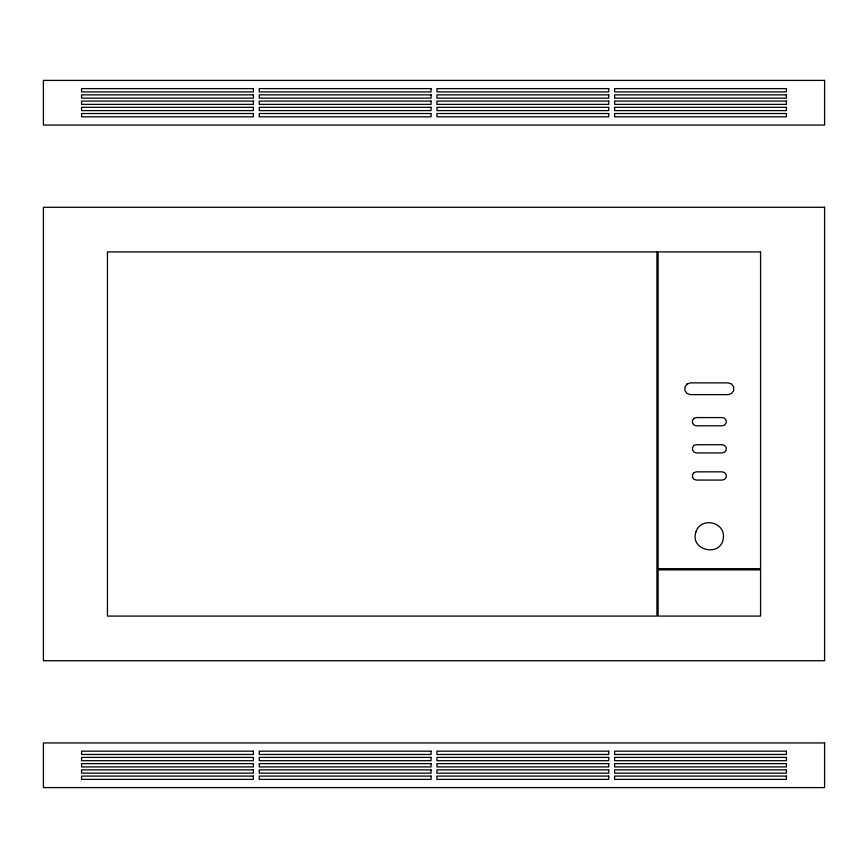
<?xml version="1.0" encoding="UTF-8"?>
<svg xmlns="http://www.w3.org/2000/svg" width="868" height="868" viewBox="0 0 868 868"><rect width="100%" height="100%" fill="white"/><g stroke="black" fill="none" stroke-linecap="round" stroke-linejoin="round"><path stroke-width="1.3" d="M695.93 531.997C689.55 550.876 721.514 557.668 723.359 537.824C725.464 521.755 700.541 516.46 695.93 531.997M687.098 383.992L684.96 386.933L684.96 390.567L687.098 393.497L690.548 394.625L728.133 394.625L731.594 393.497L733.72 390.567L733.72 386.933L731.594 383.992L728.133 382.875L690.548 382.875L687.098 383.992M693.999 418.354L692.512 420.416L692.512 422.955L693.999 425.005L696.418 425.797L722.263 425.797L724.682 425.005L726.169 422.955L726.169 420.416L724.682 418.354L722.263 417.573L696.418 417.573L693.999 418.354M693.999 445.49L692.512 447.552L692.512 450.091L693.999 452.141L696.418 452.933L722.263 452.933L724.682 452.141L726.169 450.091L726.169 447.552L724.682 445.49L722.263 444.709L696.418 444.709L693.999 445.49M693.999 472.626L692.512 474.688L692.512 477.226L693.999 479.277L696.418 480.069L722.263 480.069L724.682 479.277L726.169 477.226L726.169 474.688L724.682 472.626L722.263 471.845L696.418 471.845L693.999 472.626M824.6 80.409L43.4 80.409L43.4 125.046L824.6 125.046L824.6 80.409M253.38 88.623L81.581 88.623L81.581 91.921L253.38 91.921L253.38 88.623M431.06 88.623L259.261 88.623L259.261 91.921L431.06 91.921L431.06 88.623M608.739 88.623L436.94 88.623L436.94 91.921L608.739 91.921L608.739 88.623M786.419 88.623L614.62 88.623L614.62 91.921L786.419 91.921L786.419 88.623M253.38 94.851L81.581 94.851L81.581 98.138L253.38 98.138L253.38 94.851M431.06 94.851L259.261 94.851L259.261 98.138L431.06 98.138L431.06 94.851M608.739 94.851L436.94 94.851L436.94 98.138L608.739 98.138L608.739 94.851M786.419 94.851L614.62 94.851L614.62 98.138L786.419 98.138L786.419 94.851M253.38 101.079L81.581 101.079L81.581 104.366L253.38 104.366L253.38 101.079M431.06 101.079L259.261 101.079L259.261 104.366L431.06 104.366L431.06 101.079M608.739 101.079L436.94 101.079L436.94 104.366L608.739 104.366L608.739 101.079M786.419 101.079L614.62 101.079L614.62 104.366L786.419 104.366L786.419 101.079M253.38 107.306L81.581 107.306L81.581 110.594L253.38 110.594L253.38 107.306M431.06 107.306L259.261 107.306L259.261 110.594L431.06 110.594L431.06 107.306M608.739 107.306L436.94 107.306L436.94 110.594L608.739 110.594L608.739 107.306M786.419 107.306L614.62 107.306L614.62 110.594L786.419 110.594L786.419 107.306M253.38 113.534L81.581 113.534L81.581 116.822L253.38 116.822L253.38 113.534M431.06 113.534L259.261 113.534L259.261 116.822L431.06 116.822L431.06 113.534M608.739 113.534L436.94 113.534L436.94 116.822L608.739 116.822L608.739 113.534M786.419 113.534L614.62 113.534L614.62 116.822L786.419 116.822L786.419 113.534M824.6 207.278L43.4 207.278L43.4 660.722L824.6 660.722L824.6 207.278M656.935 251.915L107.437 251.915L107.437 616.085L656.935 616.085L656.935 251.915M760.563 251.915L658.118 251.915L658.118 568.681L760.563 568.681L760.563 251.915M760.563 569.864L658.118 569.864L658.118 616.085L760.563 616.085L760.563 569.864M824.6 742.954L43.4 742.954L43.4 787.591L824.6 787.591L824.6 742.954M253.38 751.178L81.581 751.178L81.581 754.466L253.38 754.466L253.38 751.178M431.06 751.178L259.261 751.178L259.261 754.466L431.06 754.466L431.06 751.178M608.739 751.178L436.94 751.178L436.94 754.466L608.739 754.466L608.739 751.178M786.419 751.178L614.62 751.178L614.62 754.466L786.419 754.466L786.419 751.178M253.38 757.406L81.581 757.406L81.581 760.693L253.38 760.693L253.38 757.406M431.06 757.406L259.261 757.406L259.261 760.693L431.06 760.693L431.06 757.406M608.739 757.406L436.94 757.406L436.94 760.693L608.739 760.693L608.739 757.406M786.419 757.406L614.62 757.406L614.62 760.693L786.419 760.693L786.419 757.406M253.38 763.634L81.581 763.634L81.581 766.921L253.38 766.921L253.38 763.634M431.06 763.634L259.261 763.634L259.261 766.921L431.06 766.921L431.06 763.634M608.739 763.634L436.94 763.634L436.94 766.921L608.739 766.921L608.739 763.634M786.419 763.634L614.62 763.634L614.62 766.921L786.419 766.921L786.419 763.634M253.38 769.862L81.581 769.862L81.581 773.149L253.38 773.149L253.38 769.862M431.06 769.862L259.261 769.862L259.261 773.149L431.06 773.149L431.06 769.862M608.739 769.862L436.94 769.862L436.94 773.149L608.739 773.149L608.739 769.862M786.419 769.862L614.62 769.862L614.62 773.149L786.419 773.149L786.419 769.862M253.38 776.079L81.581 776.079L81.581 779.377L253.38 779.377L253.38 776.079M431.06 776.079L259.261 776.079L259.261 779.377L431.06 779.377L431.06 776.079M608.739 776.079L436.94 776.079L436.94 779.377L608.739 779.377L608.739 776.079M786.419 776.079L614.62 776.079L614.62 779.377L786.419 779.377L786.419 776.079"/></g></svg>
